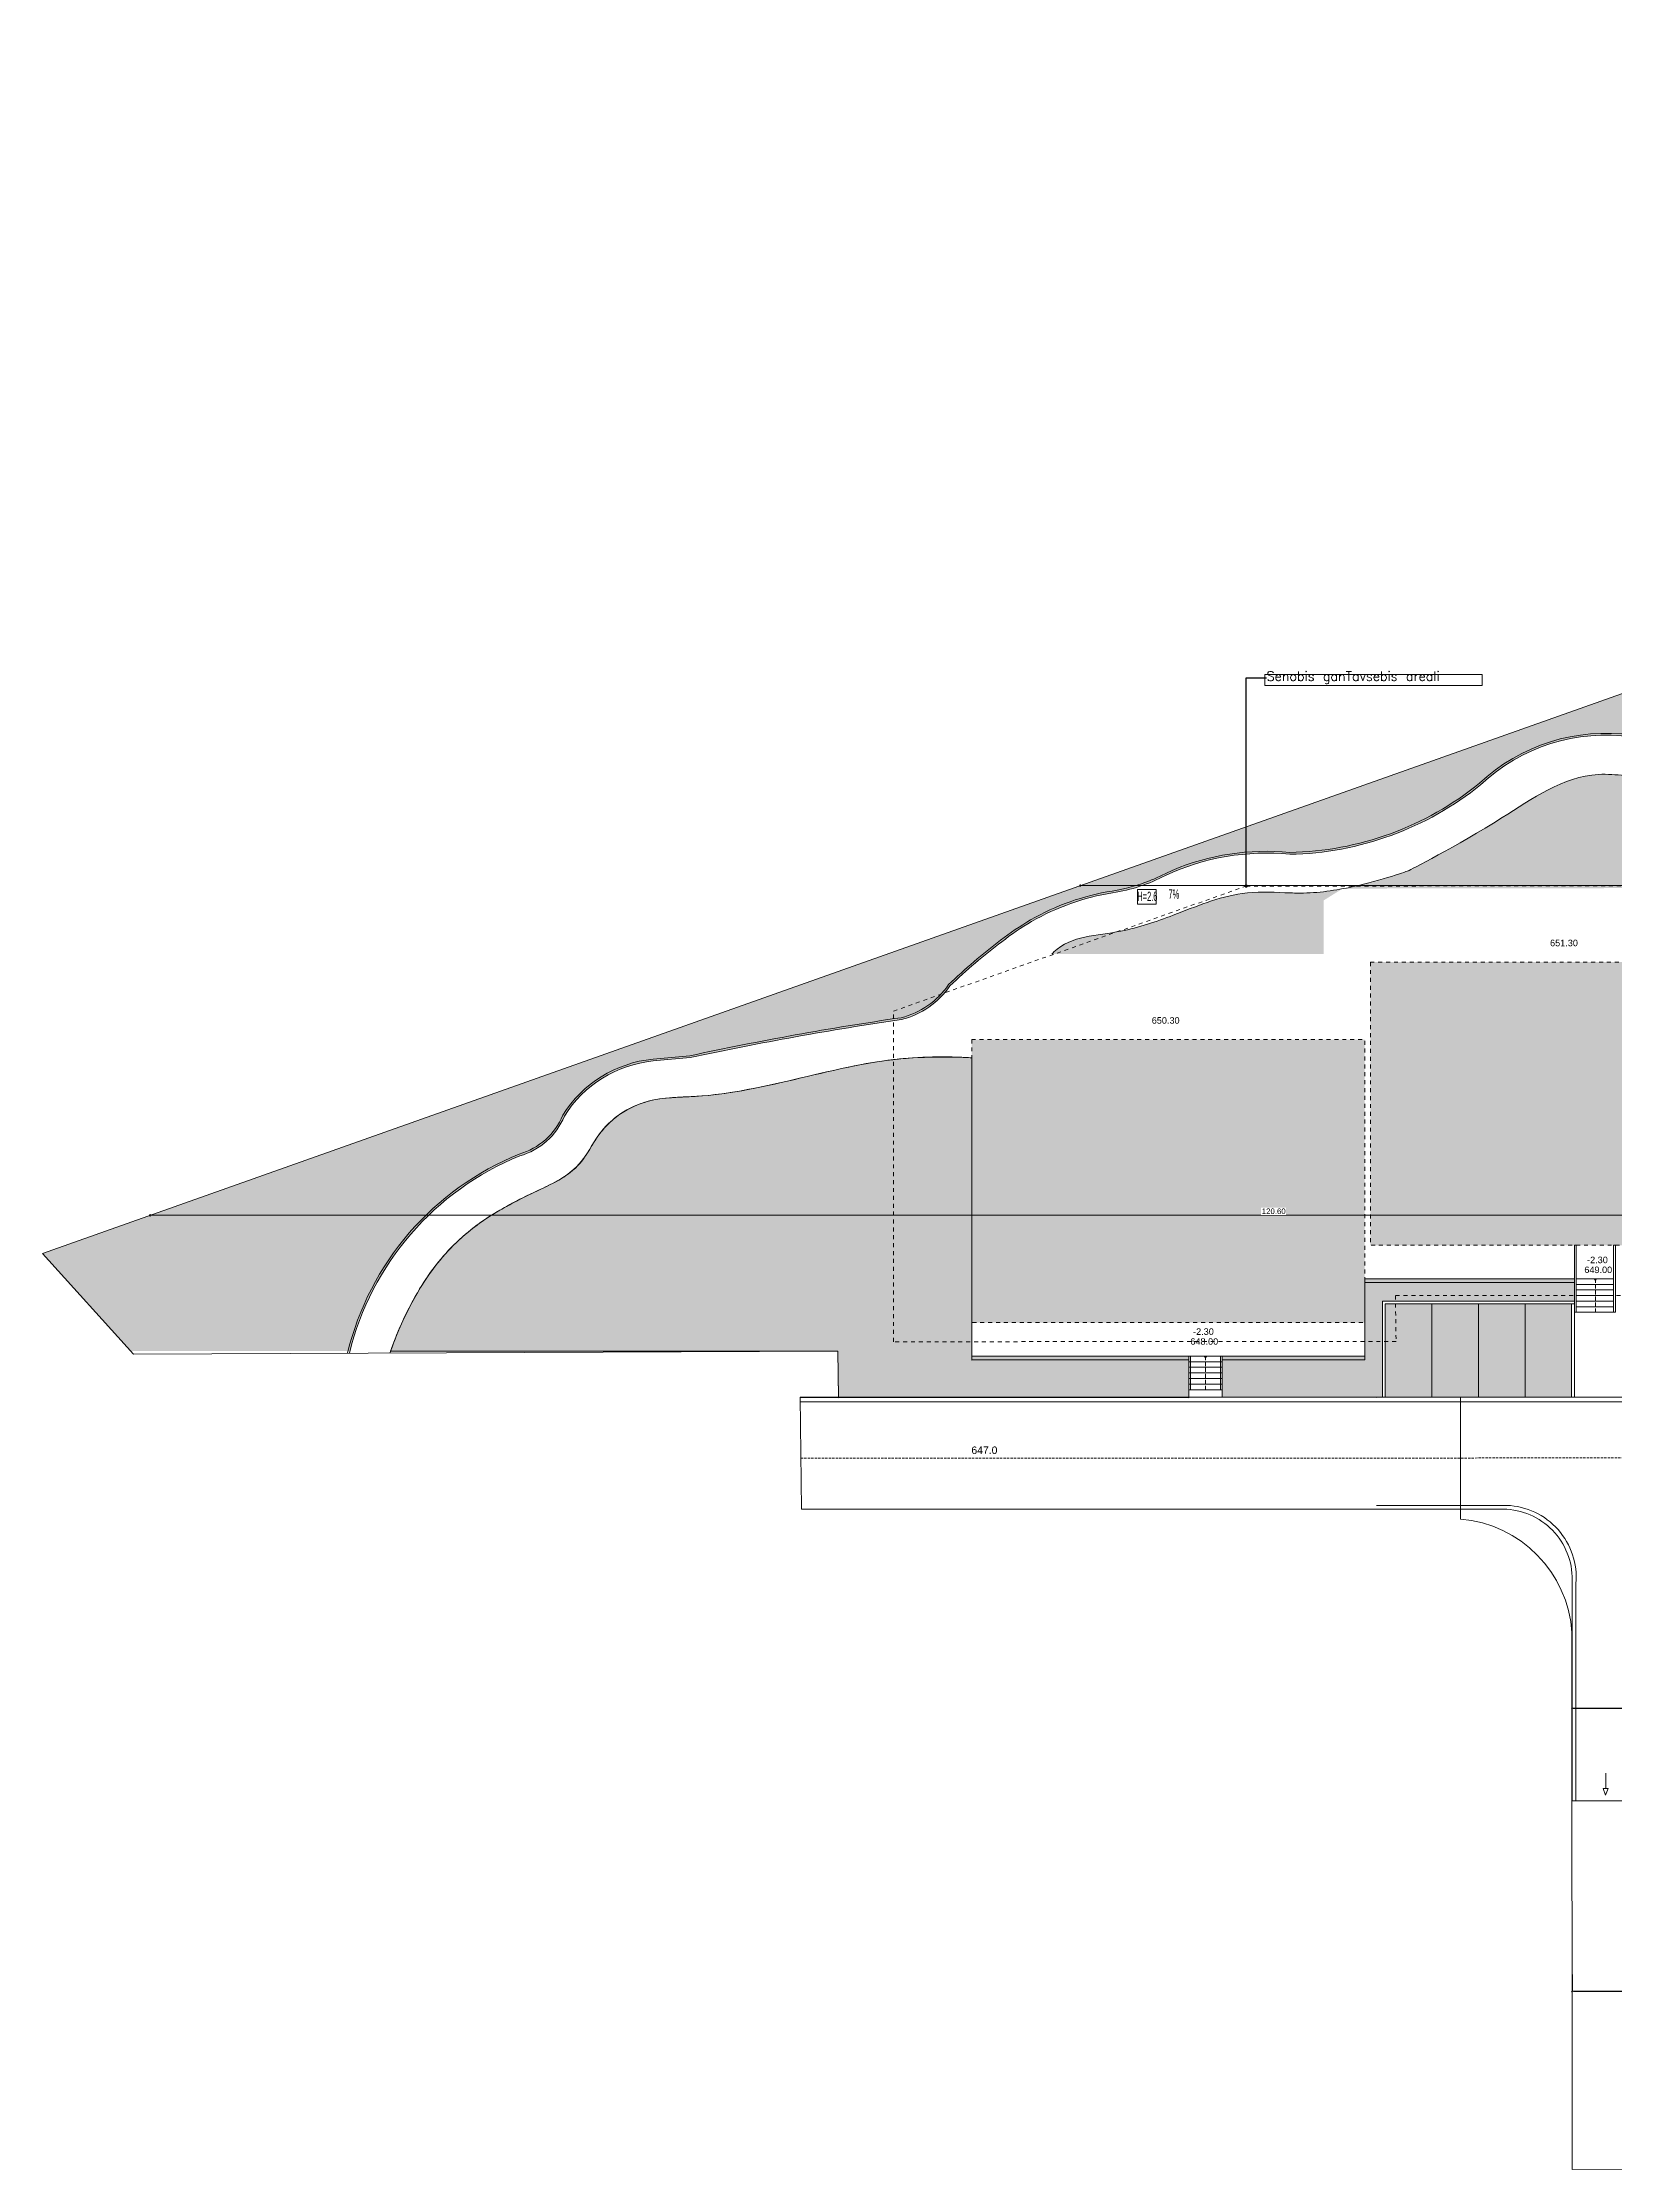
# Model space of a CAD drawing. Header units: millimetres. Extents: x 475616349 to 476941521, y 4620115302 to 4621446928.
# Drawn here: x 476371235 to 476455607, y 4620330930 to 4620445128 of the extents above; entities that cross this region are included whole.
import ezdxf

# ---------------------------------------------------------------- set-up
doc = ezdxf.new("R2010")
doc.units = ezdxf.units.MM
doc.header["$MEASUREMENT"] = 0
doc.set_wipeout_variables(frame=1)
for name, pattern in [('( Hidden )', [187.5, 125, -62.5]), ('Dashed', [423.333333, 211.666667, -211.666667]), ('Hidden Line', [317.5, 211.666667, -105.833333]), ('Wipeout_Contour', [1000, 0, -1000])]:
    doc.linetypes.add(name, pattern=pattern)
for name, color, linetype, lineweight in [('New_._Pen_No__250', 7, 'Continuous', 0), ('New_004-КРАСНЫЕ_ОТМЕТКИ_Pen_No__4', 7, 'Continuous', 0), ('New_0_Pen_No__5', 5, 'Continuous', 0), ('New_0_Pen_No__7', 7, 'Continuous', 0), ('New_2D Drafting - General_Pen_No__250_Pen_No__7_Pen_No__250', 7, 'Continuous', 0), ('New_2D Drafting - General_Pen_No__250_Pen_No__7_Pen_No__7', 7, 'Continuous', 0), ('New_2D Drafting - General_Pen_No__2_Pen_No__250', 7, 'Continuous', 0), ('New_Annotation - Text_Pen_No__1', 1, 'Continuous', 0), ('New_gza_Pen_No__250', 7, 'Continuous', 0), ('New_gza_Pen_No__255', 255, 'Continuous', 0), ('New_New_AUDIT_I_220901135917-1_Pen_No__12_Pen_No__42', 250, 'Continuous', 0), ('New_New_SAVELE_CONT-MNR_Pen_No__30_Pen_No__7', 7, 'Continuous', 0), ('New_reg_nak_Pen_No__7', 7, 'Continuous', 0), ('New_zoma_Pen_No__1', 1, 'Continuous', 0), ('New_zoma_Pen_No__5_Pen_No__4', 7, 'Continuous', 0), ('New_ნავეთების კონტურები გრგ2_Pen_No__1', 1, 'Continuous', 0), ('New_საბავშვო მოედნები_Pen_No__250', 7, 'Continuous', 0), ('New_საბავშვო მოედნები_Pen_No__255', 255, 'Continuous', 0), ('New_საბავშვო მოედნები_Pen_No__7', 7, 'Continuous', 0), ('New_საბავშვო მოედნები_Pen_No__8', 8, 'Continuous', 0)]:
    doc.layers.add(name, color=color, linetype=linetype, lineweight=lineweight)
for name, color, linetype, lineweight, true_color in [('New_004-КРАСНЫЕ_ОТМЕТКИ_Pen_No__12', 7, 'Continuous', 0, 0x939598), ('New_0_Pen_No__26', 7, 'Continuous', 0, 0x719730), ('New_საბავშვო მოედნები_Pen_No__12', 7, 'Continuous', 0, 0x939598), ('New_საბავშვო მოედნები_Pen_No__252', 7, 'Continuous', 0, 0x666666), ('New_საბავშვო მოედნები_Pen_No__26', 7, 'Continuous', 0, 0x719730)]:
    doc.layers.add(name, color=color, linetype=linetype, lineweight=lineweight, true_color=true_color)
for name, color, linetype in [('New_zoma', 7, 'Continuous'), ('New_საბავშვო მოედნები', 7, 'Continuous'), ('zoma', 7, 'Continuous')]:
    doc.layers.add(name, color=color, linetype=linetype)
doc.styles.add('GENERATED_STYLE_1', font='arial.ttf')
doc.styles.add('GENERATED_STYLE_2', font='arial.ttf')
doc.dimstyles.new('GENERATED_STYLE__12', dxfattribs={"dimtxt": 150, "dimasz": 68.640772, "dimexe": 0.18, "dimexo": 900, "dimgap": 0.09, "dimtad": 1, "dimlfac": 0.001, "dimzin": 0, "dimdsep": 46, "dimtxsty": 'GENERATED_STYLE_2', "dimblk": 'ARROWHEAD_2', "dimblk1": 'ARROWHEAD_2', "dimblk2": 'ARROWHEAD_2', "dimcen": 0.09, "dimclrd": 7, "dimclre": 7, "dimclrt": 7, "dimadec": 0, "dimazin": 0, "dimtfac": 1, "dimtdec": 4, "dimtmove": 2, "dimatfit": 3, "dimfxl": 1, "dimtolj": 1, "dimtzin": 0, "dimarcsym": 0})
doc.dimstyles.new('GENERATED_STYLE__34', dxfattribs={"dimtxt": 300, "dimasz": 64.421331, "dimexe": 0.18, "dimexo": 3, "dimgap": 0.09, "dimtad": 1, "dimtih": 1, "dimtoh": 1, "dimlfac": 0.001, "dimzin": 0, "dimdsep": 46, "dimtxsty": 'GENERATED_STYLE_1', "dimblk": 'ARROWHEAD_2', "dimblk1": 'ARROWHEAD_2', "dimblk2": 'ARROWHEAD_2', "dimcen": 0.09, "dimclrd": 1, "dimclre": 1, "dimclrt": 1, "dimadec": 0, "dimazin": 0, "dimtfac": 1, "dimtdec": 4, "dimtmove": 0, "dimatfit": 3, "dimfxl": 1, "dimtolj": 1, "dimtzin": 0, "dimarcsym": 0})
doc.dimstyles.new('GENERATED_STYLE__47', dxfattribs={"dimtxt": 0.18, "dimasz": 364.8, "dimexe": 0.18, "dimexo": 0.0625, "dimgap": 0.09, "dimtad": 0, "dimtih": 1, "dimtoh": 1, "dimdec": 4, "dimzin": 0, "dimdsep": 46, "dimcen": 0.09, "dimadec": 0, "dimazin": 0, "dimtfac": 1, "dimtdec": 4, "dimtmove": 0, "dimatfit": 3, "dimldrblk": 'ARROWHEAD_11', "dimfxl": 1, "dimtolj": 1, "dimtzin": 0, "dimarcsym": 0})

# ---------------------------------------------------------------- blocks, each defined once
blk = doc.blocks.new('Line_17', base_point=(476454582, 4620376952))
at = {"layer": 'New_საბავშვო მოედნები_Pen_No__250', "color": 7, "linetype": 'Hidden Line', "lineweight": 0}
blk.add_line((476454582, 4620376952), (476454582, 4620378702), dxfattribs=at)
at = {"layer": 'New_საბავშვო მოედნები_Pen_No__252', "color": 251, "linetype": 'Continuous', "lineweight": 0, "true_color": 0x666666}
for p, q in [((476454582, 4620378752), (476454532, 4620378702)), ((476454632, 4620378702), (476454532, 4620378702)), ((476454582, 4620378752), (476454632, 4620378702))]:
    blk.add_line(p, q, dxfattribs=at)
blk = doc.blocks.new('Line_18', base_point=(476433657, 4620372798))
at = {"layer": 'New_საბავშვო მოედნები_Pen_No__250', "color": 7, "linetype": 'Hidden Line', "lineweight": 0}
blk.add_line((476433657, 4620372798), (476433657, 4620374548), dxfattribs=at)
at = {"layer": 'New_საბავშვო მოედნები_Pen_No__252', "color": 251, "linetype": 'Continuous', "lineweight": 0, "true_color": 0x666666}
for p, q in [((476433657, 4620374598), (476433607, 4620374548)), ((476433707, 4620374548), (476433607, 4620374548)), ((476433657, 4620374598), (476433707, 4620374548))]:
    blk.add_line(p, q, dxfattribs=at)
blk = doc.blocks.new('*D1273', base_point=(476577134, 4620325126))
at = {"layer": 'New_zoma_Pen_No__1', "color": 1, "linetype": 'Continuous', "lineweight": 0, "transparency": 16777216}
for p, q in [((476376964, 4620382163), (476377005, 4620382163)), ((476377030, 4620382206), (476376981, 4620382121)), ((476377005, 4620382100), (476377005, 4620382227)), ((476377005, 4620382163), (476497607, 4620382163)), ((476497583, 4620382121), (476497632, 4620382206)), ((476497607, 4620382100), (476497607, 4620382227)), ((476497607, 4620382163), (476497649, 4620382163))]:
    blk.add_line(p, q, dxfattribs=at)
at = {"color": 254, "linetype": 'Wipeout_Contour', "lineweight": 0, "ltscale": 18579526703.89794, "transparency": 16777216}
blk.add_wipeout([(476436629, 4620382173), (476437983, 4620382173), (476437983, 4620382573), (476436629, 4620382573)], dxfattribs=at).dxf.layer = 'New_zoma'
at = {"layer": 'New_zoma_Pen_No__1', "color": 1, "lineweight": 0, "transparency": 16777216, "insert": (476436679, 4620382223), "char_height": 300, "attachment_point": 7, "style": 'GENERATED_STYLE_1'}
blk.add_mtext('\\A1;{\\pql;\\fArial|b0|i0|c0|p34;120.60}', dxfattribs=at)
blk = doc.blocks.new('ARROWHEAD_2')
at = {"color": 0, "linetype": 'Continuous', "lineweight": 0}
for p, q in [((0, 0), (-1, 0)), ((-0.4, -0.7), (0.4, 0.7))]:
    blk.add_line(p, q, dxfattribs=at)
blk = doc.blocks.new('*D1274', base_point=(476577134, 4620325126))
at = {"layer": 'New_zoma_Pen_No__1', "color": 1, "linetype": 'Continuous', "lineweight": 0, "transparency": 16777216}
for p, q in [((476426894, 4620399863), (476426935, 4620399863)), ((476426960, 4620399906), (476426911, 4620399821)), ((476426935, 4620399800), (476426935, 4620399927)), ((476426935, 4620399863), (476497607, 4620399863)), ((476497583, 4620399821), (476497632, 4620399906)), ((476497607, 4620399800), (476497607, 4620399927)), ((476497607, 4620399863), (476497649, 4620399863))]:
    blk.add_line(p, q, dxfattribs=at)
at = {"color": 254, "linetype": 'Wipeout_Contour', "lineweight": 0, "ltscale": 18579607373.56693, "transparency": 16777216}
blk.add_wipeout([(476461708, 4620399873), (476462834, 4620399873), (476462834, 4620400273), (476461708, 4620400273)], dxfattribs=at).dxf.layer = 'New_zoma'
at = {"layer": 'New_zoma_Pen_No__1', "color": 1, "lineweight": 0, "transparency": 16777216, "insert": (476461758, 4620399923), "char_height": 300, "attachment_point": 7, "style": 'GENERATED_STYLE_1'}
blk.add_mtext('\\A1;{\\pql;\\fArial|b0|i0|c0|p34;70.67}', dxfattribs=at)
blk = doc.blocks.new('ARROWHEAD_11')
at = {"color": 0, "linetype": 'Continuous', "lineweight": 0}
blk.add_line((0, 0), (-1, 0), dxfattribs=at)
at = {"color": 0, "linetype": 'Continuous', "lineweight": 0, "const_width": 0.25, "flags": 128}
blk.add_lwpolyline([(-0.125, 0, 1), (0.125, 0, 1)], format="xyb", close=True, dxfattribs=at)
blk = doc.blocks.new('*D3948')
at = {"layer": 'Defpoints', "color": 0, "linetype": 'Continuous', "transparency": 16777216}
for p in [(476453328, 4620355491), (476469405, 4620355694), (476469405, 4620355694)]:
    blk.add_point(p, dxfattribs=at)
at = {"layer": 'zoma', "color": 7, "linetype": 'Continuous', "lineweight": -2, "transparency": 16777216}
for p, q in [((476453328, 4620356391), (476453328, 4620355694)), ((476469405, 4620356594), (476469405, 4620355694)), ((476453397, 4620355694), (476469336, 4620355694))]:
    blk.add_line(p, q, dxfattribs=at)
at = {"layer": 'zoma', "color": 7, "linetype": 'Continuous', "lineweight": -2, "transparency": 16777216, "xscale": 68.64077230571034, "yscale": 68.64077230571034, "zscale": 68.64077230571034, "rotation": 180}
blk.add_blockref('ARROWHEAD_2', (476453328, 4620355694), dxfattribs=at)
at = {"layer": 'zoma', "color": 7, "linetype": 'Continuous', "lineweight": -2, "transparency": 16777216, "xscale": 68.64077230571034, "yscale": 68.64077230571034, "zscale": 68.64077230571034}
blk.add_blockref('ARROWHEAD_2', (476469405, 4620355694), dxfattribs=at)
at = {"layer": 'zoma', "color": 7, "linetype": 'Continuous', "lineweight": 0, "transparency": 16777216, "insert": (476466881, 4620356044), "char_height": 150, "attachment_point": 5, "style": 'GENERATED_STYLE_2'}
blk.add_mtext('\\A1;16.08', dxfattribs=at)
blk = doc.blocks.new('*D3949')
at = {"layer": 'Defpoints', "color": 0, "linetype": 'Continuous', "transparency": 16777216}
for p in [(476469405, 4620355694), (476453332, 4620340494), (476469405, 4620340494)]:
    blk.add_point(p, dxfattribs=at)
at = {"layer": 'zoma', "color": 7, "linetype": 'Continuous', "lineweight": -2, "transparency": 16777216}
for p, q in [((476469405, 4620354794), (476469405, 4620340494)), ((476453332, 4620341394), (476453332, 4620340494)), ((476453401, 4620340494), (476469336, 4620340494))]:
    blk.add_line(p, q, dxfattribs=at)
at = {"layer": 'zoma', "color": 7, "linetype": 'Continuous', "lineweight": -2, "transparency": 16777216, "xscale": 68.64077230571034, "yscale": 68.64077230571034, "zscale": 68.64077230571034, "rotation": 180}
blk.add_blockref('ARROWHEAD_2', (476453332, 4620340494), dxfattribs=at)
at = {"layer": 'zoma', "color": 7, "linetype": 'Continuous', "lineweight": -2, "transparency": 16777216, "xscale": 68.64077230571034, "yscale": 68.64077230571034, "zscale": 68.64077230571034}
blk.add_blockref('ARROWHEAD_2', (476469405, 4620340494), dxfattribs=at)
at = {"layer": 'zoma', "color": 7, "linetype": 'Continuous', "lineweight": 0, "transparency": 16777216, "insert": (476466939, 4620340844), "char_height": 150, "attachment_point": 5, "style": 'GENERATED_STYLE_2'}
blk.add_mtext('\\A1;16.07', dxfattribs=at)

msp = doc.modelspace()

# ---------------------------------------------------------------- hatches: boundary and pattern name
at = {"layer": 'New_0_Pen_No__26', "linetype": 'Continuous', "lineweight": 0, "true_color": 0x384b18}
for points in [[(476554621.262, 4620445127.86), (476554627.882, 4620427983.348), (476538655.719, 4620427983.348), (476538655.719, 4620411683.348), (476554634.177, 4620411683.348), (476554637.714, 4620402523.13), (476554637.714, 4620380629.903), (476554637.272, 4620380629.903), (476554637.272, 4620378487.838, 0.0129497567), (476553804.15, 4620378271.508, 0.0616059578), (476550847.134, 4620377022.491), (476549280.082, 4620377022.491), (476539477.266, 4620377022.491), (476539477.211, 4620377022.491), (476528156.706, 4620377022.491), (476528156.706, 4620378552.269), (476539477.211, 4620378552.269), (476539477.211, 4620402523.13), (476532559.361, 4620402523.13), (476532559.361, 4620405717.052), (476490207.131, 4620405717.052), (476490207.131, 4620382163.476), (476485007.131, 4620382163.476), (476485007.131, 4620399770.68), (476441070.077, 4620399703.088, 0.0401617981), (476444555.829, 4620400662.295, 0.026378818), (476450039.377, 4620403806.626, -0.0315841764), (476452329.654, 4620405148.68, -0.0965541127), (476454761.329, 4620405830.845, -0.0373237981), (476456074.046, 4620405778.977, 0.0001642235), (476456161.232, 4620405771.204, -0.0001615083), (476456661.221, 4620405726.669, 0.0100412718), (476460059.237, 4620405468.714, 0.0305326221), (476463445.496, 4620405485.978, 0.0739785838), (476468812.366, 4620406698.571, 0.0610982939), (476473637.678, 4620409337.124, 0.0294260799), (476476504.423, 4620411584.525, -0.145345202), (476478694.386, 4620415617.728), (476474783.207, 4620412952.901), (476471431.333, 4620410366.698, -0.0603939741), (476467052.905, 4620408340.791, -0.0928442901), (476459719.435, 4620407399.344, -0.0400602511), (476456543.928, 4620407838.659, 0.2284903752), (476448426.393, 4620405279.532, -0.1673152516), (476438181.777, 4620401541.636, 0.1346624483), (476431515.761, 4620400412.693, -0.0825677857), (476428669.28, 4620399472.363, 0.0919198752), (476424320.48, 4620397929.117, 0.0355445685), (476422723.454, 4620396847.311, 0.0086172359), (476421873.73, 4620396182.552, 0.0079859805), (476421107.131, 4620395540.678, 0.0126054132), (476419939.947, 4620394478.66, -0.1825066762), (476417341.592, 4620392672.18, 0.0166218042), (476405995.412, 4620390627.056), (476404013.581, 4620390445.613, 0.2322784548), (476399242.9, 4620387482.791, -0.2278447147), (476396858.731, 4620385351.063, 0.2389621726), (476387731.793, 4620374868.355), (476375958.075, 4620374868.355), (476371235.274, 4620380118.079)], [(476425504.3, 4620396278.335, -0.1096192211), (476426566.593, 4620396923.688, -0.0500806758), (476428234.709, 4620397275.187, 0.0394679599), (476430448.904, 4620397760.02, 0.016828184), (476432522.399, 4620398504.355, -0.0191335905), (476434279.597, 4620399132.216, -0.0488941797), (476435906.35, 4620399466.176, -0.0345961646), (476437990.763, 4620399476.799, 0.0562052534), (476440998.915, 4620399689.78), (476439999.955, 4620399067.98), (476439999.955, 4620396182.552), (476425555.409, 4620396182.552), (476425411.042, 4620396182.552, -0.0097221311)], [(476440987.772, 4620399697.763, 0.0003982421), (476441020.171, 4620399703.011, 0.0054057673)], [(476391477.021, 4620378204.036, -0.0702389434), (476393581.225, 4620380827.585, -0.0520571334), (476395621.624, 4620382340.772, -0.0246304355), (476397858.96, 4620383504.795, 0.0175395278), (476398857.183, 4620384004.461, 0.0546174041), (476399757.135, 4620384629.614, 0.0739592857), (476400686.479, 4620385846.227, -0.0447618976), (476401381.426, 4620386838.558, -0.0956391623), (476402804.503, 4620387926.791, -0.0792674245), (476404355.376, 4620388406.716, -0.0257225638), (476405758.378, 4620388517.921, 0.0267591611), (476408148.656, 4620388747.082, 0.0203132486), (476412117.281, 4620389577.381, -0.007354569), (476414505.128, 4620390119.996, -0.0221429477), (476416915.645, 4620390520.087, -0.0443819349), (476421107.131, 4620390614.617), (476421107.131, 4620376397.503), (476421106.639, 4620376397.503), (476421106.639, 4620374868.355), (476421106.485, 4620374390.553), (476432757.501, 4620374399.159), (476432759.001, 4620372368.367), (476411892.808, 4620372370.392), (476411892.493, 4620372394.435), (476413959.983, 4620372394.435), (476413923.068, 4620374868.355), (476389917.583, 4620374868.355, -0.0536018232)], [(476421106.639, 4620374597.503), (476421106.639, 4620374868.355), (476421107.131, 4620374868.355), (476421107.131, 4620374597.503)]]:
    msp.add_hatch(color=79, dxfattribs=at).paths.add_polyline_path(points)
at = {"layer": 'New_2D Drafting - General_Pen_No__250_Pen_No__7_Pen_No__7', "linetype": 'Continuous', "lineweight": 0}
for points in [[(476453457.458, 4620378552.269), (476442207.131, 4620378552.269), (476442207.131, 4620378752.269), (476453457.458, 4620378752.269)], [(476421107.131, 4620374397.503), (476432757.576, 4620374397.503), (476432757.576, 4620374597.503), (476421107.131, 4620374597.503)], [(476442207.131, 4620374397.503), (476434557.144, 4620374397.503), (476434557.144, 4620374597.503), (476442207.131, 4620374597.503)]]:
    msp.add_hatch(color=7, dxfattribs=at).paths.add_polyline_path(points)
at = {"layer": 'New_საბავშვო მოედნები_Pen_No__12', "linetype": 'Continuous', "lineweight": 0, "true_color": 0x494a4c}
for points in [[(476443307.465, 4620377401.678), (476443307.465, 4620372401.678), (476445807.465, 4620372401.678), (476445807.465, 4620377401.678)], [(476445807.465, 4620377401.678), (476445807.465, 4620372401.678), (476448307.465, 4620372401.678), (476448307.465, 4620377401.678)], [(476448307.465, 4620377401.678), (476448307.465, 4620372401.678), (476450807.465, 4620372401.678), (476450807.465, 4620377401.678)], [(476450807.465, 4620377401.678), (476450807.465, 4620372401.678), (476453307.465, 4620372401.678), (476453307.465, 4620377401.678)]]:
    msp.add_hatch(color=251, dxfattribs=at).paths.add_polyline_path(points)
at = {"layer": 'New_საბავშვო მოედნები_Pen_No__26', "linetype": 'Continuous', "lineweight": 0, "true_color": 0x384b18}
msp.add_hatch(color=79, dxfattribs=at).paths.add_polyline_path([(476434557.155, 4620374397.503), (476442207.131, 4620374397.503), (476442207.131, 4620377552.269), (476442207.131, 4620378552.269), (476443507.895, 4620378552.269), (476453457.458, 4620378552.269), (476453457.458, 4620377552.269), (476443157.465, 4620377552.269), (476443157.465, 4620372392.042), (476442207.131, 4620372392.042), (476434557.155, 4620372392.042)])
at = {"layer": 'New_საბავშვო მოედნები_Pen_No__8', "linetype": 'Continuous', "lineweight": 0, "true_color": 0x202020}
for points in [[(476442507.131, 4620380552.138), (476442507.131, 4620395752.138), (476442727.279, 4620395752.138), (476449307.131, 4620395752.138), (476456747.427, 4620395752.138), (476463507.131, 4620395752.138), (476463607.131, 4620395752.138), (476463607.131, 4620380552.138), (476456507.131, 4620380552.138), (476453607.131, 4620380552.138)], [(476421107.131, 4620376397.503), (476421107.131, 4620391597.503), (476421327.279, 4620391597.503), (476427907.131, 4620391597.503), (476435347.427, 4620391597.503), (476442107.131, 4620391597.503), (476442207.131, 4620391597.503), (476442207.131, 4620376397.503), (476435107.131, 4620376397.503), (476432207.131, 4620376397.503)]]:
    msp.add_hatch(color=250, dxfattribs=at).paths.add_polyline_path(points)

# ---------------------------------------------------------------- linework, layer by layer
at = {"layer": 'New_._Pen_No__250', "color": 7, "linetype": 'Continuous', "lineweight": 0, "flags": 128}
for points in [[(476453457.458, 4620376952.269), (476453557.449, 4620376952.269), (476453557.418, 4620380552.138), (476453457.458, 4620380552.138)], [(476455557.473, 4620376952.27), (476455657.462, 4620376952.27), (476455657.439, 4620380552.138), (476455557.473, 4620380552.138)], [(476443307.527, 4620372392.044), (476443307.465, 4620377401.556), (476453307.465, 4620377401.678), (476453457.46, 4620377401.68), (476453457.458, 4620377551.586), (476453307.465, 4620377551.586), (476443157.465, 4620377551.586), (476443157.465, 4620372392.042)], [(476453307.465, 4620377401.678), (476453307.465, 4620372392.074), (476453457.458, 4620372392.074), (476453457.458, 4620377401.68)], [(476432757.58, 4620372797.5), (476432857.571, 4620372797.5), (476432857.555, 4620374597.5), (476432757.58, 4620374597.5)], [(476434457.166, 4620372797.5), (476434557.155, 4620372797.5), (476434557.144, 4620374597.5), (476434457.166, 4620374597.5)]]:
    msp.add_lwpolyline(points, close=True, dxfattribs=at)
at = {"layer": 'New_0_Pen_No__7', "color": 7, "linetype": 'Continuous', "lineweight": 0, "flags": 128}
msp.add_lwpolyline([(476391477.021, 4620378204.036, -0.0702389434), (476393581.225, 4620380827.585, -0.0520571334), (476395621.624, 4620382340.772, -0.0246304355), (476397858.96, 4620383504.795, 0.0175395278), (476398857.183, 4620384004.461, 0.0546174041), (476399757.135, 4620384629.614, 0.0739592857), (476400686.479, 4620385846.227, -0.0447618976), (476401381.426, 4620386838.558, -0.0956391623), (476402804.503, 4620387926.791, -0.0792674245), (476404355.376, 4620388406.716, -0.0257225638), (476405758.378, 4620388517.921, 0.0267591611), (476408148.656, 4620388747.082, 0.0203132486), (476412117.281, 4620389577.381, -0.007354569), (476414505.128, 4620390119.996, -0.0221429477), (476416915.645, 4620390520.087, -0.0443819349), (476421107.131, 4620390614.617), (476421107.131, 4620376397.503), (476421106.639, 4620376397.503), (476421106.639, 4620374868.355), (476421106.485, 4620374390.553), (476432757.501, 4620374399.159), (476432759.001, 4620372368.367), (476411892.808, 4620372370.392), (476411892.493, 4620372394.435), (476413959.983, 4620372394.435), (476413923.068, 4620374868.355), (476389917.583, 4620374868.355, -0.0536018232)], format="xyb", close=True, dxfattribs=at)
msp.add_lwpolyline([(476421106.639, 4620374597.503), (476421106.639, 4620374868.355), (476421107.131, 4620374868.355), (476421107.131, 4620374597.503)], close=True, dxfattribs=at)
at = {"layer": 'New_2D Drafting - General_Pen_No__250_Pen_No__7_Pen_No__250', "color": 7, "linetype": 'Continuous', "lineweight": 0, "flags": 128}
for points in [[(476453457.458, 4620378552.269), (476442207.131, 4620378552.269), (476442207.131, 4620378752.269), (476453457.458, 4620378752.269)], [(476421107.131, 4620374397.503), (476432757.576, 4620374397.503), (476432757.576, 4620374597.503), (476421107.131, 4620374597.503)], [(476442207.131, 4620374397.503), (476434557.144, 4620374397.503), (476434557.144, 4620374597.503), (476442207.131, 4620374597.503)]]:
    msp.add_lwpolyline(points, close=True, dxfattribs=at)
at = {"layer": 'New_2D Drafting - General_Pen_No__2_Pen_No__250', "color": 7, "linetype": 'Continuous', "lineweight": 0, "flags": 128}
msp.add_lwpolyline([(476436839.851, 4620411202.268), (476448509.852, 4620411202.268), (476448509.852, 4620410603.831), (476436839.851, 4620410603.831)], close=True, dxfattribs=at)
at = {"layer": 'New_gza_Pen_No__250', "color": 7, "linetype": 'Continuous', "lineweight": 0, "flags": 128}
msp.add_lwpolyline([(476538905.574, 4620371872.491), (476517307.132, 4620371872.491), (476517307.132, 4620372394.435), (476411892.493, 4620372394.435), (476411971.316, 4620366374.29), (476449829.371, 4620366374.29, -0.4147769724), (476453332.952, 4620362395.724), (476453333.223, 4620361043.236), (476453335.289, 4620350728.826), (476459335.289, 4620350728.826), (476459332.952, 4620362389.804, -0.4175138687), (476462977.789, 4620366394.6), (476538905.574, 4620366394.415)], format="xyb", close=True, dxfattribs=at)
at = {"layer": 'New_gza_Pen_No__255', "color": 255, "linetype": 'Continuous', "lineweight": 0}
msp.add_lwpolyline([(476517739.788, 4620372400.795), (476442835.922, 4620372376.451)], dxfattribs=at)
at = {"layer": 'New_New_SAVELE_CONT-MNR_Pen_No__30_Pen_No__7', "color": 7, "linetype": 'Dashed', "lineweight": 0, "flags": 128}
for points in [[(476442507.131, 4620395752.138), (476442727.279, 4620395752.138), (476449307.131, 4620395752.138), (476456747.427, 4620395752.138), (476463514.474, 4620395752.138), (476463607.131, 4620395752.138), (476463607.131, 4620380552.138), (476442507.131, 4620380552.138)], [(476421107.131, 4620391597.503), (476421327.279, 4620391597.503), (476427907.131, 4620391597.503), (476435347.427, 4620391597.502), (476442107.131, 4620391597.503), (476442207.131, 4620391597.503), (476442207.131, 4620376397.503), (476421107.131, 4620376397.503)]]:
    msp.add_lwpolyline(points, close=True, dxfattribs=at)
at = {"layer": 'New_reg_nak_Pen_No__7', "color": 7, "linetype": 'Continuous', "lineweight": 0, "flags": 128}
for points in [[(476454307.235, 4620395752.055), (476454307.235, 4620395752.023)], [(476432907.235, 4620391597.42), (476432907.235, 4620391597.388)]]:
    msp.add_lwpolyline(points, dxfattribs=at)
at = {"layer": 'New_zoma_Pen_No__5_Pen_No__4', "color": 7, "linetype": 'Continuous', "lineweight": 0}
for points, knots in [([(476444555.829, 4620400662.295), (476444555.829, 4620400662.295), (476447140.44, 4620401961.836), (476449576.607, 4620403510.222), (476451209.181, 4620404547.859), (476452832.218, 4620405706.782), (476454743.166, 4620405829.714), (476455219.849, 4620405860.379), (476455696.759, 4620405812.32), (476456172.704, 4620405770.187), (476459243.007, 4620405498.392), (476462334.996, 4620405176.194), (476465362.944, 4620405725.373), (476467605.154, 4620406132.044), (476469750.18, 4620406951.054), (476471719.991, 4620408099.737), (476474280.272, 4620409592.75), (476476504.423, 4620411584.525), (476476504.423, 4620411584.525)], [0, 0, 0, 0, 1, 1, 1, 2, 2, 2, 3, 3, 3, 4, 4, 4, 5, 5, 5, 6, 6, 6, 6]), ([(476425411.042, 4620396182.552), (476425411.042, 4620396182.552), (476425466.026, 4620396241.39), (476425523.795, 4620396297.449), (476426441.97, 4620397188.45), (476427839.045, 4620397167.426), (476429116.601, 4620397417.447), (476430078.218, 4620397605.638), (476431007.037, 4620397930.54), (476431924.819, 4620398275.607), (476433139.231, 4620398732.2), (476434341.526, 4620399259.736), (476435624.86, 4620399433.584), (476436385.816, 4620399536.667), (476437155.757, 4620399514.491), (476437923.83, 4620399479.712), (476438195.606, 4620399467.405), (476438467.495, 4620399460.916), (476438739.504, 4620399461.034), (476439694.941, 4620399461.446), (476440643.687, 4620399604.731), (476441577.649, 4620399805.983), (476443092.929, 4620400132.498), (476444555.829, 4620400662.295), (476444555.829, 4620400662.295)], [0, 0, 0, 0, 1, 1, 1, 2, 2, 2, 3, 3, 3, 4, 4, 4, 5, 5, 5, 6, 6, 6, 7, 7, 7, 8, 8, 8, 8]), ([(476389881.946, 4620374761.216), (476389881.946, 4620374761.216), (476390713.798, 4620377385.277), (476392365.332, 4620379503.984), (476393039.709, 4620380369.123), (476393837.898, 4620381127.619), (476394732.62, 4620381762.684), (476395628.749, 4620382398.748), (476396606.154, 4620382907.486), (476397598.167, 4620383381.243), (476398499.18, 4620383811.54), (476399445.065, 4620384209.506), (476400087.07, 4620384967.138), (476400480.979, 4620385431.994), (476400741.434, 4620385990.898), (476401098.568, 4620386485.454), (476401739.848, 4620387373.496), (476402684.673, 4620388000.433), (476403743.296, 4620388282.188), (476404562.004, 4620388500.09), (476405417.397, 4620388493.62), (476406264.928, 4620388542.948), (476410105.287, 4620388766.465), (476413756.128, 4620390278.19), (476417592.627, 4620390586.726), (476419347.945, 4620390727.892), (476421111.703, 4620390614.329), (476421111.703, 4620390614.329)], [0, 0, 0, 0, 1, 1, 1, 2, 2, 2, 3, 3, 3, 4, 4, 4, 5, 5, 5, 6, 6, 6, 7, 7, 7, 8, 8, 8, 9, 9, 9, 9])]:
    msp.add_open_spline(points, degree=3, knots=knots, dxfattribs=at)
at = {"layer": 'New_ნავეთების კონტურები გრგ2_Pen_No__1', "color": 1, "linetype": 'Continuous', "lineweight": 0}
msp.add_lwpolyline([(476564514.017, 4620345373.866), (476564501.848, 4620376887.652), (476554647.614, 4620376883.847), (476538368.545, 4620376877.561), (476517738.119, 4620376869.595), (476517739.844, 4620372402.269), (476447337.996, 4620372391.946), (476447342.589, 4620365851.358, -0.37095272), (476453326.828, 4620359757.718), (476453335.202, 4620330929.585), (476554665.337, 4620330987.933), (476564519.57, 4620330991.738), (476564514.141, 4620345051.946)], format="xyb", dxfattribs=at)
at = {"layer": 'New_საბავშვო მოედნები_Pen_No__250', "color": 7, "linetype": 'Continuous', "lineweight": 0}
for p, q in [((476455557.473, 4620378752.269), (476453557.433, 4620378752.269)), ((476455557.473, 4620378452.269), (476453557.436, 4620378452.269)), ((476455557.473, 4620378152.269), (476453557.439, 4620378152.269)), ((476455557.473, 4620377852.269), (476453557.441, 4620377852.269)), ((476455557.473, 4620377552.269), (476453557.444, 4620377552.269)), ((476455557.473, 4620377252.269), (476453557.446, 4620377252.269)), ((476455557.473, 4620376952.269), (476453557.449, 4620376952.269)), ((476434557.144, 4620374597.5), (476432757.576, 4620374597.5)), ((476434557.146, 4620374297.5), (476432757.576, 4620374297.5)), ((476434557.148, 4620373997.5), (476432757.576, 4620373997.5)), ((476434557.15, 4620373697.5), (476432757.576, 4620373697.5)), ((476434557.152, 4620373397.5), (476432757.578, 4620373397.5)), ((476434557.153, 4620373097.5), (476432757.58, 4620373097.5)), ((476434557.155, 4620372797.5), (476432757.582, 4620372797.5))]:
    msp.add_line(p, q, dxfattribs=at)
at = {"layer": 'New_საბავშვო მოედნები_Pen_No__255', "color": 255, "linetype": 'Continuous', "lineweight": 0}
for points in [[(476538698.945, 4620371623.236), (476517207.585, 4620371623.236), (476517207.585, 4620372144.435), (476411892.493, 4620372144.435)], [(476455152.261, 4620352205.931), (476455137.468, 4620351382.495)]]:
    msp.add_lwpolyline(points, dxfattribs=at)
at = {"layer": 'New_საბავშვო მოედნები_Pen_No__255', "color": 255, "linetype": '( Hidden )', "lineweight": 0}
msp.add_lwpolyline([(476411935.414, 4620369116.341), (476518061.172, 4620369154.081), (476538675.179, 4620369161.412)], dxfattribs=at)
at = {"layer": 'New_საბავშვო მოედნები_Pen_No__255', "color": 255, "linetype": 'Continuous', "lineweight": 0}
msp.add_lwpolyline([(476442835.922, 4620366586.639), (476449828.898, 4620366586.471, -0.4280260843), (476453539.732, 4620362392.161), (476453543.366, 4620350728.826)], format="xyb", dxfattribs=at)
msp.add_lwpolyline([(476455000.228, 4620351384.96), (476455131.062, 4620351025.936), (476455274.707, 4620351380.029)], close=True, dxfattribs=at)
at = {"layer": 'New_საბავშვო მოედნები_Pen_No__7', "color": 7, "linetype": 'Continuous', "lineweight": 0}
for points in [[(476387599.758, 4620374751.046, -0.2415480176), (476396826.002, 4620385445.699, 0.2288223925), (476399153.664, 4620387528.682, -0.2326359588), (476404004.067, 4620390545.16), (476405982.673, 4620390726.308, -0.0166980424), (476417322.084, 4620392770.391, 0.1828122847), (476419863.322, 4620394543.742, -0.0292809061), (476422659.48, 4620396924.219, -0.0355947126), (476424270.416, 4620398015.683, -0.091919877), (476428653.578, 4620399571.123, 0.0540816989), (476430648.555, 4620400114.105, 0.0089068843), (476431258.467, 4620400393.952), (476431861.854, 4620400676.279, -0.12614286), (476438176.706, 4620401641.561, 0.1673089667), (476448360.569, 4620405354.902, -0.2284909227), (476456561.927, 4620407937.095, 0.0401063631), (476459725.172, 4620407499.179, 0.0928442901), (476467022.129, 4620408435.937, 0.0603291071), (476471374.338, 4620410449.029), (476474724.459, 4620413033.879), (476479313.598, 4620416160.625)], [(476387702.786, 4620374751.505, -0.2410330678), (476396858.731, 4620385351.063, 0.2278447147), (476399242.9, 4620387482.791, -0.2322784548), (476404013.581, 4620390445.613), (476405995.412, 4620390627.056, -0.0166218042), (476417341.592, 4620392672.18, 0.1825066762), (476419939.947, 4620394478.66, -0.0292158872), (476422723.454, 4620396847.311, -0.0355445669), (476424320.48, 4620397929.117, -0.091919877), (476428669.28, 4620399472.363, 0.0825677857), (476431515.761, 4620400412.693, -0.1346624483), (476438181.777, 4620401541.636, 0.1673152516), (476448426.393, 4620405279.532, -0.2284903752), (476456543.928, 4620407838.659, 0.0400602511), (476459719.435, 4620407399.344, 0.0928442901), (476467052.905, 4620408340.791, 0.0603939741), (476471431.333, 4620410366.698), (476474783.207, 4620412952.901), (476478694.386, 4620415617.728)]]:
    msp.add_lwpolyline(points, format="xyb", dxfattribs=at)
at = {"layer": 'New_საბავშვო მოედნები_Pen_No__7', "color": 7, "linetype": 'Continuous', "lineweight": 0, "flags": 128}
for points in [[(476434557.155, 4620374397.503), (476442207.131, 4620374397.503), (476442207.131, 4620377552.269), (476442207.131, 4620378552.269), (476443507.895, 4620378552.269), (476453457.458, 4620378552.269), (476453457.458, 4620377552.269), (476443157.465, 4620377552.269), (476443157.465, 4620372392.042), (476442207.131, 4620372392.042), (476434557.155, 4620372392.042)], [(476443307.465, 4620377401.678), (476443307.465, 4620372401.678), (476445807.465, 4620372401.678), (476445807.465, 4620377401.678)], [(476445807.465, 4620377401.678), (476445807.465, 4620372401.678), (476448307.465, 4620372401.678), (476448307.465, 4620377401.678)], [(476448307.465, 4620377401.678), (476448307.465, 4620372401.678), (476450807.465, 4620372401.678), (476450807.465, 4620377401.678)], [(476450807.465, 4620377401.678), (476450807.465, 4620372401.678), (476453307.465, 4620372401.678), (476453307.465, 4620377401.678)]]:
    msp.add_lwpolyline(points, close=True, dxfattribs=at)

# ---------------------------------------------------------------- block references
at = {"layer": 'New_საბავშვო მოედნები', "color": 7, "linetype": 'Hidden Line', "lineweight": 0}
for name, p in [('Line_17', (476454582.457, 4620376952.269)), ('Line_18', (476433657.359, 4620372797.5))]:
    msp.add_blockref(name, p, dxfattribs=at)

# ---------------------------------------------------------------- texts
at = {"layer": 'New_2D Drafting - General_Pen_No__2_Pen_No__250', "color": 7, "linetype": 'Continuous', "lineweight": 0, "insert": (476436939.851, 4620411022.612), "char_height": 500, "attachment_point": 4}
msp.add_mtext('\\A1;{\\pql;\\Ftxt.shx;Senobis ganTavsebis areali}', dxfattribs=at)

# ---------------------------------------------------------------- dimensions: what is measured, and where the dimension line sits
at = {"layer": 'zoma', "color": 1, "linetype": 'Continuous', "lineweight": 0}
for base, p1, picture, middle in [((476469405.012, 4620355693.75), (476453328.068, 4620355490.771), '*D3948', (476466881.467, 4620356043.75)), ((476469405.012, 4620340493.75), (476453332.424, 4620340493.75), '*D3949', (476466938.583, 4620340843.75))]:
    dim = msp.add_linear_dim(base=base, p1=p1, p2=(476469405.012, 4620355693.75), dimstyle='GENERATED_STYLE__12', dxfattribs=at)
    dim.commit()
    dim.dimension.update_dxf_attribs({"geometry": picture, "text_midpoint": middle, "dimtype": 160})

# ---------------------------------------------------------------- next in the draw order: dimensions: what is measured, and where the dimension line sits
at = {"layer": 'New_zoma', "color": 1, "linetype": 'Continuous', "lineweight": 0}
for base, p1, p2, picture, middle in [((476497607.131, 4620399863.476), (476426935.033, 4620399863.476), (476497607.131, 4620399863.476), '*D1274', (476462262.169, 4620400073.476)), ((476497607.131, 4620382163.476), (476377005.131, 4620382163.476), (476497607.131, 4620382163.476), '*D1273', (476437297.741, 4620382373.476))]:
    dim = msp.add_linear_dim(base=base, p1=p1, p2=p2, dimstyle='GENERATED_STYLE__34', dxfattribs=at)
    dim.commit()
    dim.dimension.update_dxf_attribs({"geometry": picture, "text_midpoint": middle, "dimtype": 160})

# ---------------------------------------------------------------- next in the draw order: wipeouts: each hides what was drawn before it
at = {"color": 1, "linetype": 'Wipeout_Contour', "lineweight": 0, "ltscale": 18579590354.26565}
msp.add_wipeout([(476452168.112, 4620397037.509), (476453630.515, 4620397037.509), (476453630.515, 4620396487.509), (476452168.112, 4620396487.509)], dxfattribs=at).dxf.layer = 'New_Annotation - Text_Pen_No__1'
at = {"color": 1, "linetype": 'Wipeout_Contour', "lineweight": 0, "ltscale": 18579565034.73055}
msp.add_wipeout([(476430787.874, 4620392878.732), (476432250.279, 4620392878.732), (476432250.279, 4620392328.731), (476430787.874, 4620392328.731)], dxfattribs=at).dxf.layer = 'New_Annotation - Text_Pen_No__1'
at = {"color": 1, "linetype": 'Wipeout_Contour', "lineweight": 0, "ltscale": 18579523376.80338}
msp.add_wipeout([(476454148.37, 4620380019.288), (476455239.57, 4620380019.288), (476455239.57, 4620379469.286), (476454148.37, 4620379469.286)], dxfattribs=at).dxf.layer = 'New_Annotation - Text_Pen_No__1'
at = {"color": 1, "linetype": 'Wipeout_Contour', "lineweight": 0, "ltscale": 18579499386.55938}
msp.add_wipeout([(476433001.303, 4620376170.567), (476434092.503, 4620376170.567), (476434092.503, 4620375620.566), (476433001.303, 4620375620.566)], dxfattribs=at).dxf.layer = 'New_Annotation - Text_Pen_No__1'
at = {"color": 1, "linetype": 'Wipeout_Contour', "lineweight": 0, "ltscale": 18579469215.93126}
msp.add_wipeout([(476421106.319, 4620369839.49), (476422474.092, 4620369839.49), (476422474.092, 4620369210.917), (476421106.319, 4620369210.917)], dxfattribs=at).dxf.layer = 'New_Annotation - Text_Pen_No__1'

# ---------------------------------------------------------------- next in the draw order: texts
at = {"layer": 'New_Annotation - Text_Pen_No__1', "color": 1, "linetype": 'Continuous', "lineweight": 0, "attachment_point": 2, "style": 'GENERATED_STYLE_1'}
for s, insert, char_height in [('\\A1;{\\pqc;\\fArial|b0|i0|c0|p34;65\\fArial|b0|i0|c0|p34;1\\fArial|b0|i0|c0|p34;.30}', (476452899.313, 4620396957.509), 350), ('\\A1;{\\pqc;\\fArial|b0|i0|c0|p34;65\\fArial|b0|i0|c0|p34;0\\fArial|b0|i0|c0|p34;.30}', (476431519.076, 4620392798.732), 350), ('\\A1;{\\pqc;\\fArial|b0|i0|c0|p34;-2.\\fArial|b0|i0|c0|p34;30}', (476454693.97, 4620379939.288), 350), ('\\A1;{\\pqc;\\fArial|b0|i0|c0|p34;-2.\\fArial|b0|i0|c0|p34;30}', (476433546.903, 4620376090.567), 350), ('\\A1;{\\pqc;\\fArial|b0|i0|c0|p34;64\\fArial|b0|i0|c0|p34;7\\fArial|b0|i0|c0|p34;.0}', (476421790.206, 4620369748.061), 400)]:
    msp.add_mtext(s, dxfattribs=dict(at, insert=insert, char_height=char_height))
at = {"layer": 'New_New_AUDIT_I_220901135917-1_Pen_No__12_Pen_No__42', "color": 250, "linetype": 'Continuous', "lineweight": 0, "insert": (476431668.945, 4620399150.901), "char_height": 500, "attachment_point": 7, "rotation": 0.00815986, "style": 'GENERATED_STYLE_2'}
msp.add_mtext('\\A1;{\\W0.550000x;\\pql;\\fArial CYR|b0|i0|c204|p34;7\\fArial CYR|b0|i0|c204|p34;%}', dxfattribs=at)

# ---------------------------------------------------------------- next in the draw order: leaders
at = {"layer": 'New_2D Drafting - General_Pen_No__2_Pen_No__250', "color": 7, "linetype": 'Continuous', "lineweight": 0, "annotation_type": 0, "has_hookline": 1, "hookline_direction": 0, "text_width": 11583.333}
msp.add_leader([(476435839.851, 4620399837.31), (476435839.851, 4620411022.612), (476436939.761, 4620411022.612)], dimstyle='GENERATED_STYLE__47', dxfattribs=at)

# ---------------------------------------------------------------- next in the draw order: wipeouts: each hides what was drawn before it
at = {"color": 1, "linetype": 'Wipeout_Contour', "lineweight": 0, "ltscale": 18579521280.98516}
msp.add_wipeout([(476454007.195, 4620379487.973), (476455469.597, 4620379487.973), (476455469.597, 4620378937.973), (476454007.195, 4620378937.973)], dxfattribs=at).dxf.layer = 'New_Annotation - Text_Pen_No__1'
at = {"color": 1, "linetype": 'Wipeout_Contour', "lineweight": 0, "ltscale": 18579497290.73983}
msp.add_wipeout([(476432860.128, 4620375639.252), (476434322.531, 4620375639.252), (476434322.531, 4620375089.252), (476432860.128, 4620375089.252)], dxfattribs=at).dxf.layer = 'New_Annotation - Text_Pen_No__1'

# ---------------------------------------------------------------- next in the draw order: linework, layer by layer
at = {"layer": 'New_0_Pen_No__5', "color": 5, "linetype": 'Dashed', "lineweight": 0}
msp.add_lwpolyline([(476540319.517, 4620379828.279), (476517736.94, 4620379869.614), (476517737.701, 4620377898.138), (476443850.929, 4620377847.19), (476443885.171, 4620375389.541), (476416915.887, 4620375370.601), (476416915.604, 4620393128.722), (476435839.851, 4620399837.31), (476483942.245, 4620399855.884), (476540368.663, 4620399863.476)], close=True, dxfattribs=at)
at = {"layer": 'New_ნავეთების კონტურები გრგ2_Pen_No__1', "color": 1, "linetype": 'Continuous', "lineweight": 0}
msp.add_lwpolyline([(476554621.262, 4620445127.86), (476371235.274, 4620380118.079), (476376109.675, 4620374699.84), (476413923.068, 4620374868.355), (476413960.37, 4620372368.503), (476447337.996, 4620372391.945), (476517739.844, 4620372402.269), (476517738.119, 4620376869.595), (476538368.545, 4620376877.561), (476554647.614, 4620376883.847)], close=True, dxfattribs=at)
msp.add_lwpolyline([(476554621.262, 4620445127.86), (476371235.274, 4620380118.079), (476376109.675, 4620374699.84), (476413923.068, 4620374868.355), (476413960.37, 4620372368.503), (476447337.996, 4620372391.945), (476517739.844, 4620372402.269), (476517738.119, 4620376869.595), (476538368.545, 4620376877.561), (476554647.614, 4620376883.847)], close=True, dxfattribs=at)

# ---------------------------------------------------------------- next in the draw order: texts
at = {"layer": 'New_Annotation - Text_Pen_No__1', "color": 1, "linetype": 'Continuous', "lineweight": 0, "char_height": 350, "attachment_point": 2, "style": 'GENERATED_STYLE_1'}
for s, insert in [('\\A1;{\\pqc;\\fArial|b0|i0|c0|p34;64\\fArial|b0|i0|c0|p34;9\\fArial|b0|i0|c0|p34;.\\fArial|b0|i0|c0|p34;0\\fArial|b0|i0|c0|p34;0}', (476454738.396, 4620379407.973)), ('\\A1;{\\pqc;\\fArial|b0|i0|c0|p34;64\\fArial|b0|i0|c0|p34;8\\fArial|b0|i0|c0|p34;.\\fArial|b0|i0|c0|p34;0\\fArial|b0|i0|c0|p34;0}', (476433591.33, 4620375559.252))]:
    msp.add_mtext(s, dxfattribs=dict(at, insert=insert))

# ---------------------------------------------------------------- next in the draw order: wipeouts: each hides what was drawn before it
at = {"color": 252, "linetype": 'Continuous', "lineweight": 0, "ltscale": 18579591107.00105, "true_color": 0x939598}
msp.add_wipeout([(476429999.901, 4620399653.418), (476431015.673, 4620399653.563), (476431015.785, 4620398867.848), (476430000.013, 4620398867.703)], dxfattribs=at).dxf.layer = 'New_004-КРАСНЫЕ_ОТМЕТКИ_Pen_No__12'

# ---------------------------------------------------------------- next in the draw order: linework, layer by layer
at = {"layer": 'New_004-КРАСНЫЕ_ОТМЕТКИ_Pen_No__4', "color": 7, "linetype": 'Continuous', "lineweight": 0, "flags": 128}
msp.add_lwpolyline([(476429999.901, 4620399653.418), (476431015.673, 4620399653.563), (476431015.785, 4620398867.848), (476430000.013, 4620398867.703)], close=True, dxfattribs=at)

# ---------------------------------------------------------------- next in the draw order: texts
at = {"layer": 'New_004-КРАСНЫЕ_ОТМЕТКИ_Pen_No__12', "color": 252, "linetype": 'Continuous', "lineweight": 0, "true_color": 0x939598, "insert": (476429999.99, 4620399030.904), "char_height": 500, "attachment_point": 7, "rotation": 0.00815986, "style": 'GENERATED_STYLE_1'}
msp.add_mtext('\\A1;{\\W0.550000x;\\pql;\\fArial|b0|i0|c0|p34;H=\\fArial|b0|i0|c0|p34;2\\fArial|b0|i0|c0|p34;.6}', dxfattribs=at)

doc.saveas('drawing.dxf')
